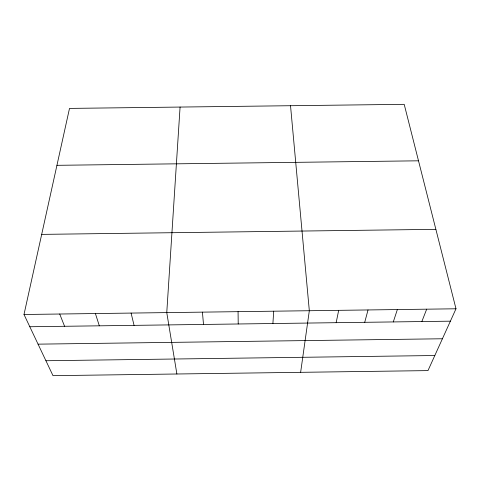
<?xml version="1.0" encoding="UTF-8"?>
<svg xmlns="http://www.w3.org/2000/svg" width="480" height="480" viewBox="0 0 480 480"><rect width="100%" height="100%" fill="white"/><g stroke="black" fill="none" stroke-linecap="round" stroke-linejoin="round"><path stroke-width="0.72" d="M180.078 107.064L166.764 312.606L176.886 373.998M272.904 323.526L273.702 311.196M300.636 372.324L309.324 310.728L290.526 105.72M336.162 322.686L338.676 310.338M24 314.49L69.504 108.408L404.202 104.334L456 308.79L427.98 370.608L52.992 375.666L24 314.49L456 308.79M364.728 322.308L368.022 309.954M393.294 321.93L397.356 309.564M421.842 321.552L426.684 309.18M41.688 234.384L435.87 229.338M29.808 326.742L450.39 321.174M38.058 344.154L442.416 338.766M45.918 360.738L434.82 355.524M56.94 165.318L418.512 160.812M59.712 314.016L64.572 326.286M95.406 313.548L99.324 325.824M131.088 313.074L134.064 325.362M202.422 312.138L203.508 324.444M238.068 311.664L238.212 323.982"/></g></svg>
